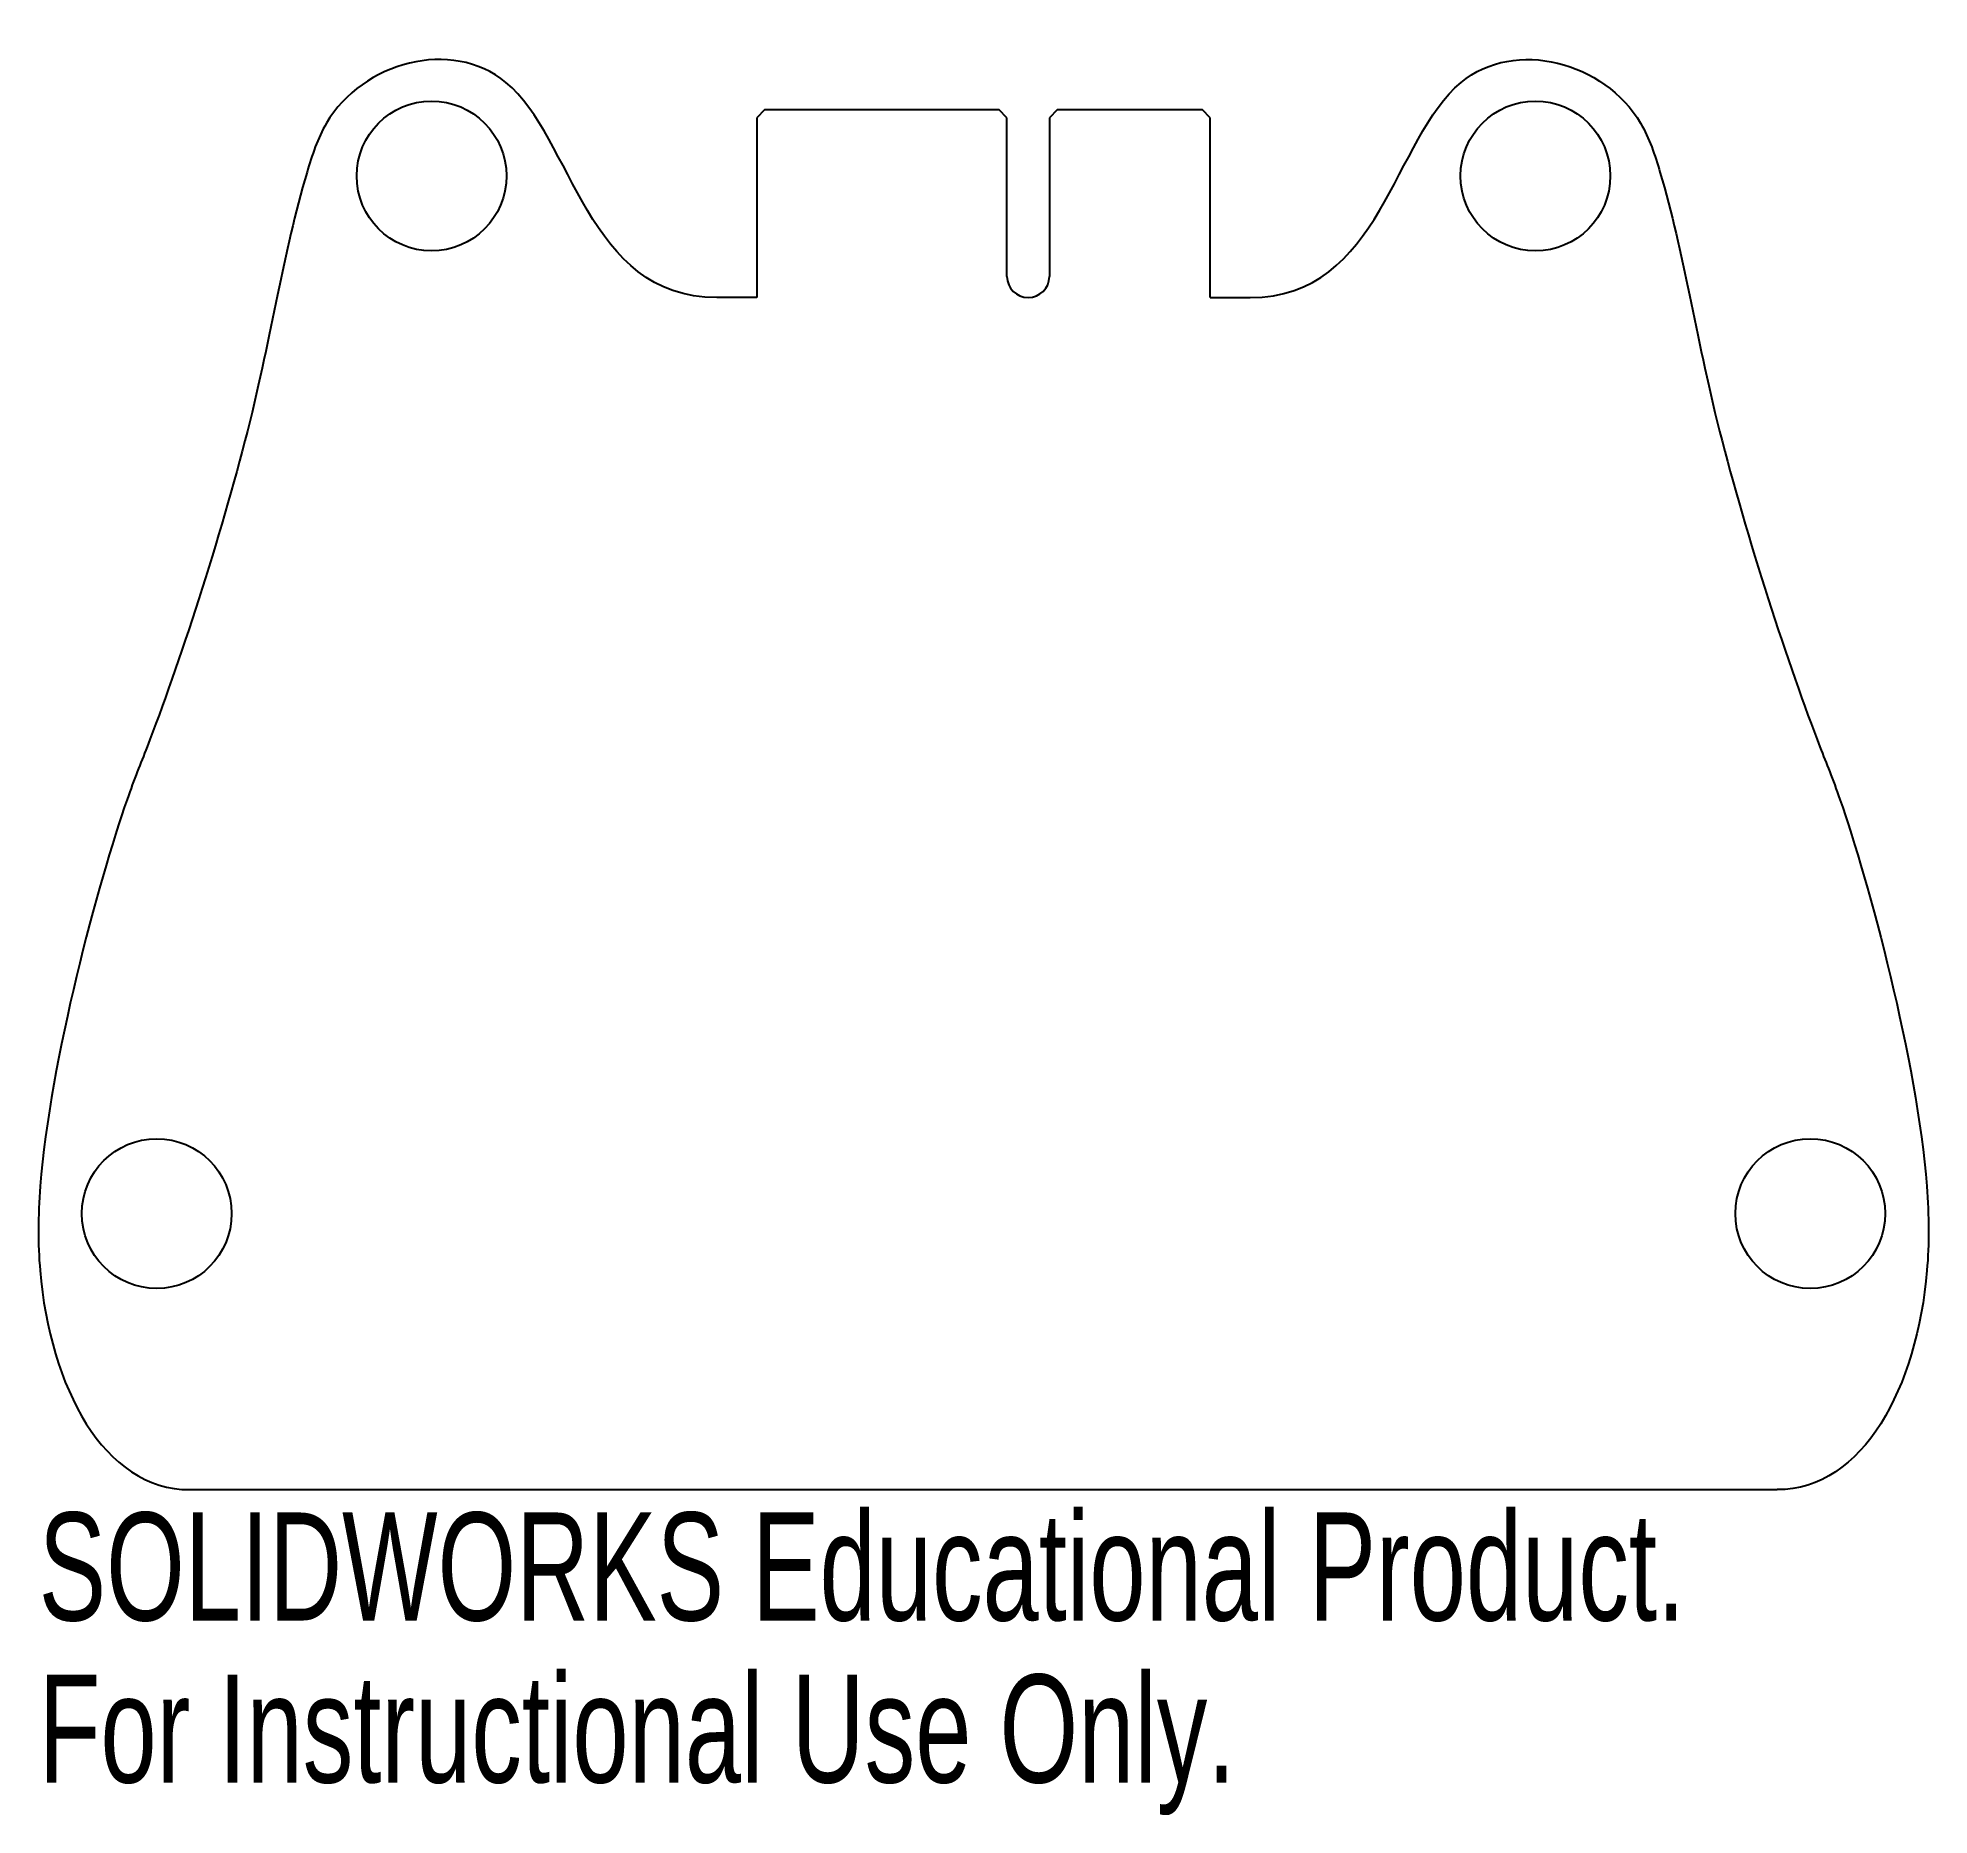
# Model space of a CAD drawing. Header units: millimetres. Extents: x -42.3 to 42.3, y -39.6 to 39.9.
import ezdxf

# ---------------------------------------------------------------- set-up
doc = ezdxf.new("R2010")
doc.units = ezdxf.units.MM
doc.styles.add('SLDTEXTSTYLE0', font='TXT', dxfattribs={"width": 0.7})

msp = doc.modelspace()

# ---------------------------------------------------------------- linework, layer by layer
at = {"color": 7, "linetype": 'Continuous', "lineweight": 25}
for p, q in [((-9.796, 36.66), (-10.15, 36.306)), ((0.696, 36.66), (-9.796, 36.66)), ((1.05, 36.306), (0.696, 36.66)), ((3.304, 36.66), (2.95, 36.306)), ((9.796, 36.66), (3.304, 36.66)), ((10.15, 36.306), (9.796, 36.66)), ((-10.15, 36.306), (-10.15, 28.26)), ((1.05, 29.201), (1.05, 36.306)), ((2.95, 36.306), (2.95, 29.201)), ((10.15, 28.26), (10.15, 36.306)), ((-10.15, 28.26), (-11.94, 28.26)), ((10.15, 28.26), (11.94, 28.26)), ((-35.521, -25.07), (35.521, -25.07))]:
    msp.add_line(p, q, dxfattribs=at)
for centre in [(-24.7, 33.7), (24.7, 33.7), (-37, -12.72), (37, -12.72)]:
    msp.add_circle(centre, 3.35, dxfattribs=at)
msp.add_arc((2, 29.21), 0.95, 180.55548, 359.44452, dxfattribs=at)
for points in [[(-11.94, 28.26), (-17.77, 28.26), (-18.853, 41.213), (-28.767, 38.539), (-31.283, 30.858), (-32.263, 23.265), (-36.481, 10.401), (-39.05, 4.22), (-42.308, -7.834), (-42.333, -19.421), (-39.374, -25.07), (-35.521, -25.07)], [(11.94, 28.26), (17.77, 28.26), (18.853, 41.213), (28.767, 38.539), (31.283, 30.858), (32.263, 23.265), (36.481, 10.401), (39.05, 4.22), (42.308, -7.834), (42.333, -19.421), (39.374, -25.07), (35.521, -25.07)]]:
    msp.add_open_spline(points, degree=3, knots=[0, 0, 0, 0, 0.16253, 0.293885, 0.325936, 0.483047, 0.646954, 0.682356, 0.819878, 0.853361, 1, 1, 1, 1], dxfattribs=at)

# ---------------------------------------------------------------- texts
at = {"color": 7, "linetype": 'Continuous', "char_height": 4.83362, "attachment_point": 1, "style": 'SLDTEXTSTYLE0'}
for s, insert in [('SOLIDWORKS Educational Product.', (-42.282, -26.09)), ('For Instructional Use Only.', (-42.282, -33.34))]:
    msp.add_mtext(s, dxfattribs=dict(at, insert=insert))

doc.saveas('drawing.dxf')
